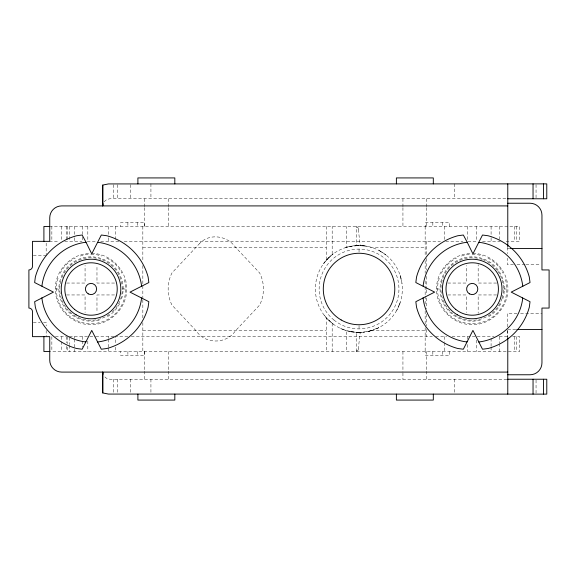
<?xml version="1.0" encoding="UTF-8"?>
<svg xmlns="http://www.w3.org/2000/svg" width="578" height="578" viewBox="0 0 578 578"><rect width="100%" height="100%" fill="white"/><g stroke="black" fill="none" stroke-linecap="round" stroke-linejoin="round"><path stroke-width="0.43" stroke-dasharray="2.89 2.17" d="M376.437 328.774L378.604 327.74L369.031 331.273L360.224 332.458L358.338 348.418M91.866 253.374C110.694 253.496 126.857 270.244 126.755 289C126.878 308.125 110.145 324.858 91.021 324.735C71.896 324.858 55.163 308.125 55.286 289C55.192 270.244 71.347 253.496 90.182 253.374M473.05 253.374C491.878 253.496 508.04 270.244 507.939 289C508.069 308.125 491.329 324.858 472.204 324.735C453.08 324.858 436.347 308.125 436.477 289C436.376 270.244 452.538 253.496 471.366 253.374M58.031 278.278L56.76 283.574L56.333 289A34.687 34.687 0 0 0 91.021 323.687A34.687 34.687 0 0 0 125.708 289L125.282 283.574L124.01 278.278M121.611 298.942L122.789 294.029L123.186 289A32.166 32.166 0 0 0 87.661 257.015A32.166 32.166 0 0 0 59.563 295.69A32.166 32.166 0 0 0 100.962 319.591M439.215 278.278L437.943 283.574L437.517 289A34.687 34.687 0 0 0 472.204 323.687A34.687 34.687 0 0 0 506.899 289L506.473 283.574L505.201 278.278M502.795 298.942L503.973 294.029L504.37 289A32.166 32.166 0 0 0 468.845 257.015A32.166 32.166 0 0 0 440.747 295.69A32.166 32.166 0 0 0 482.146 319.591M399.16 305.329L400.214 302.439L396.739 310.35L397.606 308.739M328.434 257.947L323.687 263.445L328.434 257.947L332.184 254.674L332.184 226.46M104.083 201.758L106.749 199.497L109.899 198.767L506.877 198.767M328.123 258.258L333.311 253.821M345.427 247.651C353.729 244.935 362.832 244.819 371.199 247.305L425.155 247.305M369.031 331.273L372.297 330.349L366.849 331.743M347.913 246.922L346.475 247.326L346.475 226.46M349.336 246.582L358.866 245.52L356.424 245.592L356.554 226.468M358.374 332.473L364.653 332.097M356.554 351.532L356.424 332.408L346.475 330.674L346.475 351.54M355.528 245.65L358.866 245.52M360.224 332.458L355.528 332.35M49.405 226.46L519.68 226.46L519.68 241.351L504.702 241.351M49.405 241.351L59.317 241.351M64.722 241.351L81.997 241.351M87.249 241.351L97.046 241.351M100.753 241.351L118.88 241.351M124.205 241.351L440.414 241.351M445.804 241.351L462.87 241.351M468.007 241.351L477.182 241.351M482.536 241.351L500.266 241.351M142.838 247.305L326.223 247.305M510.475 248.562L507.78 248.562L507.78 246.784M33.329 255.649L46.175 255.649M513.459 264.522L507.231 264.522L507.231 258.207M517.021 264.522L525.034 264.522M525.929 264.522L541.066 264.522M66.643 283.047L85.067 283.047L85.067 265.497M114.523 283.047L96.974 283.047L96.974 265.497M447.827 283.047L466.251 283.047L466.251 265.497M496.589 283.047L478.165 283.047L478.165 264.623M55.286 289L59.758 289M122.283 289L126.755 289M436.477 289L440.949 289M503.467 289L507.939 289M66.643 294.953L85.067 294.953L85.067 312.503M114.523 294.953L96.974 294.953L96.974 312.503M447.827 294.953L466.251 294.953L466.251 312.503M496.589 294.953L478.165 294.953L478.165 313.377M517.021 313.478L507.231 313.478L507.231 327.004M520.583 313.478L541.954 313.478M33.329 322.351L40.178 322.351M43.603 322.351L46.175 322.351L46.175 325.927M507.78 329.438L515.872 329.438M142.838 330.695L326.223 330.695M371.199 330.695L425.155 330.695M55.423 336.649L66.123 336.649M69.432 336.649L89.034 336.649M89.922 336.649L95.262 336.649M95.825 336.649L114.849 336.649M127.803 336.649L115.737 336.649L115.737 343.657M131.307 336.649L432.337 336.649M435.653 336.649L446.7 336.649M452.09 336.649L475.434 336.649M477.218 336.649L494.06 336.649M499.385 336.649L508.539 336.649M512.679 336.649L519.68 336.649L519.68 351.54L49.405 351.54M506.877 379.233L109.899 379.233L106.749 378.503L104.083 376.242M358.302 332.473L356.424 332.408M356.424 245.592L365.664 246.055L362.442 245.664M350.73 331.714L358.866 332.48M349.336 331.418L352.06 331.945M343.411 329.641L347.913 331.078M340.435 328.383L345.427 330.349M381.379 251.806L378.604 250.26L385.952 254.992L384.421 253.821M333.311 324.179L328.044 319.663L323.687 314.555M400.922 277.967L400.214 275.562L401.985 283.437M358.338 229.582L360.224 245.542M536.052 184.75L536.052 197.893M536.052 380.107L536.052 393.25M516.414 226.46L516.414 241.351M516.414 336.649L516.414 351.54M514.456 226.46L514.456 241.351M514.456 336.649L514.456 351.54M507.78 330.327L507.78 336.555M507.231 247.391L507.231 253.706M507.231 330.602L507.231 336.923M499.789 226.46L499.789 240.477M499.789 336.649L499.789 342.783M499.789 343.657L499.789 351.54M491.09 226.46L491.09 236.973M491.09 237.847L491.09 241.351M491.09 338.397L491.09 346.28M491.09 347.161L491.09 351.54M476.33 226.46L476.33 241.351M476.33 340.153L476.33 351.54M467.262 226.46L467.262 240.477M467.262 336.649L467.262 339.279M467.262 344.531L467.262 351.54M454.337 183.876L454.337 198.767M454.337 379.233L454.337 394.124M449.518 226.46L449.518 222.53L425.69 222.53L425.69 226.46M449.518 351.54L449.518 355.47L425.69 355.47L425.69 351.54M444.417 226.46L444.417 240.477M444.417 336.649L444.417 341.901M444.417 342.783L444.417 351.54M442.365 222.53L442.365 226.46M442.365 351.54L442.365 355.47M432.835 222.53L432.835 226.46M432.835 351.54L432.835 355.47M426.766 198.767L426.766 206.808M426.766 207.697L426.766 226.46M426.766 241.351L426.766 254.84M426.766 258.431L426.766 270.121M426.766 276.414L426.766 289M426.766 289.896L426.766 294.397M426.766 297.988L426.766 308.782M426.766 314.172L426.766 325.862M426.766 329.453L426.766 336.649M426.766 351.54L426.766 370.303M426.766 371.192L426.766 379.233M425.155 226.46L425.155 256.632M425.155 260.757L425.155 273.307M425.155 280.908L425.155 286.305M425.155 286.76L425.155 295.726M425.155 296.189L425.155 303.797M425.155 310.964L425.155 324.063M425.155 327.661L425.155 351.54M402.938 198.767L402.938 206.808M402.938 207.697L402.938 226.46M402.938 351.54L402.938 372.088M402.938 372.983L402.938 379.233M359.046 249.096L359.046 252.427M359.046 325.573L359.046 328.904M332.184 351.54L332.184 323.326L326.223 317.727L326.223 351.54M326.223 226.46L326.223 260.273M168.27 198.767L168.27 206.808M168.27 207.697L168.27 226.46M168.27 351.54L168.27 370.303M168.27 371.192L168.27 379.233M150.93 183.876L150.93 198.767M150.93 379.233L150.93 394.124M144.565 226.46L144.565 222.53L120.744 222.53L120.744 226.46M144.565 351.54L144.565 355.47L120.744 355.47L120.744 351.54M144.449 198.767L144.449 206.808M144.449 207.697L144.449 226.46M144.449 351.54L144.449 370.303M144.449 371.192L144.449 379.233M142.838 226.46L142.838 261.653M142.838 265.627L142.838 298.891M142.838 299.787L142.838 319.034M142.838 322.625L142.838 351.54M137.419 222.53L137.419 226.46M137.419 351.54L137.419 355.47M130.303 184.75L130.303 198.767M130.303 379.233L130.303 393.25M127.89 222.53L127.89 226.46M127.89 351.54L127.89 355.47M117.428 184.75L117.428 198.767M117.428 379.233L117.428 394.124M115.737 226.46L115.737 239.603M115.737 347.161L115.737 351.54M113.642 184.75L113.642 198.767M113.642 379.233L113.642 393.25M108.231 226.46L108.231 236.973M108.231 237.847L108.231 241.351M108.231 336.649L108.231 338.397M108.231 339.279L108.231 347.161M108.231 348.035L108.231 351.54M87.82 226.46L87.82 241.351M87.82 341.027L87.82 351.54M82.264 226.46L82.264 236.099M82.264 236.973L82.264 241.351M82.264 336.649L82.264 340.153M82.264 341.027L82.264 347.161M74.627 226.46L74.627 236.973M74.627 237.847L74.627 241.351M74.627 336.649L74.627 338.397M74.627 339.279L74.627 351.54M69.692 226.46L69.692 241.351M69.692 337.523L69.692 344.531M69.692 345.406L69.692 351.54M67.2 226.46L67.2 239.603M67.2 336.649L67.2 343.657M67.2 347.161L67.2 351.54M66.781 226.46L66.781 239.603M66.781 336.649L66.781 342.783M66.781 346.28L66.781 351.54M61.42 226.46L61.42 241.351M61.42 336.649L61.42 351.54M51.854 226.46L51.854 241.351M51.854 336.649L51.854 351.54M46.175 243.136L46.175 254.754M46.175 330.392L46.175 336.649M502.181 280.12A31.263 31.263 0 0 1 502.181 297.88M501.935 298.66A31.263 31.263 0 0 1 497.969 306.708M497.499 307.373A31.263 31.263 0 0 1 491.878 313.298M490.585 314.288A31.263 31.263 0 0 1 451.288 312.228M450.103 311.101A31.263 31.263 0 0 1 450.103 266.899M451.288 265.772A31.263 31.263 0 0 1 481.864 259.269M482.637 259.529A31.263 31.263 0 0 1 490.585 263.713M491.878 264.702A31.263 31.263 0 0 1 497.499 270.627M497.969 271.292A31.263 31.263 0 0 1 501.935 279.34M441.296 273.25A34.687 34.687 0 0 1 456.461 258.091M461.49 256.011A34.687 34.687 0 0 1 471.431 254.32M472.204 254.313A34.687 34.687 0 0 1 482.926 256.011M487.955 258.091A34.687 34.687 0 0 1 503.113 273.25M500.866 303.602A32.166 32.166 0 0 1 486.806 317.654M110.694 264.702A31.263 31.263 0 0 1 110.694 313.298M109.394 314.288A31.263 31.263 0 0 1 102.219 318.182M100.68 318.731A31.263 31.263 0 0 1 66.73 308.674M65.733 307.373A31.263 31.263 0 0 1 61.839 300.199M61.29 298.66A31.263 31.263 0 0 1 61.29 279.34M61.839 277.801A31.263 31.263 0 0 1 65.733 270.627M66.73 269.326A31.263 31.263 0 0 1 100.68 259.269M102.219 259.818A31.263 31.263 0 0 1 109.394 263.713M60.112 273.25A34.687 34.687 0 0 1 75.27 258.091M80.299 256.011A34.687 34.687 0 0 1 90.247 254.32M91.021 254.313A34.687 34.687 0 0 1 101.742 256.011M106.771 258.091A34.687 34.687 0 0 1 121.929 273.25M119.675 303.602A32.166 32.166 0 0 1 105.622 317.654M357.457 226.879A19.601 4.906 -70.7 0 1 358.389 229.473M356.489 226.655A20.36 5.202 -72.7 0 1 357.067 227.819M358.389 348.527A19.601 4.906 70.7 0 1 357.457 351.121M357.067 350.181A20.36 5.202 72.7 0 1 356.489 351.345M199.8 243.295L171.977 272.917A35.735 35.735 0 0 0 171.977 305.083L196.043 330.695C205.103 344.474 226.439 344.409 235.557 330.695L259.623 305.083A35.735 35.735 0 0 0 259.623 272.917L235.557 247.305C227.616 235.81 209.821 232.826 199.8 243.295M333.932 320.01A39.904 39.904 0 0 0 398.459 295.242A39.904 39.904 0 0 0 344.741 251.748A39.904 39.904 0 0 0 333.932 320.01M337.126 326.657A43.48 43.48 0 0 0 402.346 289A43.48 43.48 0 0 0 337.126 251.343A43.48 43.48 0 0 0 337.126 326.657"/><path stroke-width="0.87" d="M102.754 392.932L102.754 372.088L102.754 392.932L108.447 394.073L546.781 394.124L546.781 379.233L507.78 379.233M42.057 286.327L42.086 284.73A50.199 50.199 0 0 1 86.028 242.247L82.155 235.015L76.628 235.745A58.371 58.371 0 0 0 35.359 277.021L34.629 282.548L53.458 292.121L34.629 301.702L35.359 307.229A58.371 58.371 0 0 0 76.628 348.505L82.155 349.235L91.736 330.399L101.316 349.235L106.843 348.505A58.371 58.371 0 0 0 148.12 307.229L148.849 301.702L130.014 292.121L148.849 282.548L148.12 277.021A58.371 58.371 0 0 0 106.843 235.745L101.316 235.015L91.736 253.85L86.028 242.247M141.422 297.923L141.393 299.52A50.199 50.199 0 0 1 97.451 342.003M423.24 286.327L423.269 284.73A50.199 50.199 0 0 1 467.219 242.247L463.346 235.015L457.819 235.745A58.371 58.371 0 0 0 416.543 277.021L415.82 282.548L434.649 292.121L415.82 301.702L416.543 307.229A58.371 58.371 0 0 0 457.819 348.505L463.346 349.235L472.927 330.399L482.507 349.235L488.034 348.505A58.371 58.371 0 0 0 529.303 307.229L530.033 301.702L511.205 292.121L530.033 282.548L529.303 277.021A58.371 58.371 0 0 0 488.034 235.745L482.507 235.015L472.927 253.85L467.219 242.247M522.606 297.923L522.577 299.52A50.199 50.199 0 0 1 478.635 342.003M102.754 185.068L102.754 205.913L102.754 185.068L108.447 183.927L546.781 183.876L546.781 198.767L507.78 198.767M102.833 204.879L103.072 203.81M507.78 203.232L530.04 203.232A11.914 11.914 0 0 1 541.954 215.146L541.954 269.94L549.1 269.94L549.1 308.06L541.954 308.06L541.954 362.854A11.914 11.914 0 0 1 530.04 374.768L507.78 374.768M507.78 205.913L61.658 205.913A11.914 11.914 0 0 0 49.744 217.827L49.744 241.351L32.476 241.351L32.476 266.364A3.576 3.576 0 0 1 28.9 269.94L28.9 308.06A3.576 3.576 0 0 1 32.476 311.636L32.476 336.649L49.744 336.649L49.744 360.173A11.914 11.914 0 0 0 61.658 372.088L507.78 372.088M49.405 226.46L43.906 226.46L43.906 241.351M510.475 248.562L541.954 248.562M516.775 329.438L541.954 329.438M49.405 351.54L43.906 351.54L43.906 336.649M478.729 242.442L480.318 242.471A50.199 50.199 0 0 1 522.801 286.413M97.538 242.442L99.134 242.471A50.199 50.199 0 0 1 141.617 286.413M467.125 341.808L465.528 341.779A50.199 50.199 0 0 1 423.045 297.836M85.934 341.808L84.345 341.779A50.199 50.199 0 0 1 41.862 297.836M102.833 373.121L103.072 374.19M543.558 183.876L543.558 198.767M543.558 379.233L543.558 394.124M533.046 183.876L533.046 198.767M533.046 379.233L533.046 394.124M507.78 183.876L507.78 246.784M507.78 337.436L507.78 394.124M433.312 183.876L433.312 177.923L396.385 177.923L396.385 183.876M433.312 394.124L433.312 400.077L396.385 400.077L396.385 394.124M174.823 183.876L174.823 177.923L137.896 177.923L137.896 183.876M174.823 394.124L174.823 400.077L137.896 400.077L137.896 394.124M341.172 319.952A35.735 35.735 0 0 0 394.781 289A35.735 35.735 0 0 0 341.172 258.048A35.735 35.735 0 0 0 341.172 319.952M469.401 293.862A5.614 5.614 0 0 0 477.818 289A5.614 5.614 0 0 0 469.401 284.138A5.614 5.614 0 0 0 469.401 293.862M455.717 309.367A26.205 26.205 0 0 0 498.091 293.097A26.205 26.205 0 0 0 462.819 264.536A26.205 26.205 0 0 0 455.717 309.367M457.321 314.793A29.781 29.781 0 0 0 501.986 289A29.781 29.781 0 0 0 457.321 263.207A29.781 29.781 0 0 0 457.321 314.793M88.217 293.862A5.614 5.614 0 0 0 96.634 289A5.614 5.614 0 0 0 88.217 284.138A5.614 5.614 0 0 0 88.217 293.862M74.533 309.367A26.205 26.205 0 0 0 116.901 293.097A26.205 26.205 0 0 0 81.628 264.536A26.205 26.205 0 0 0 74.533 309.367M76.13 314.793A29.781 29.781 0 0 0 120.802 289A29.781 29.781 0 0 0 76.13 263.207A29.781 29.781 0 0 0 76.13 314.793"/></g></svg>
